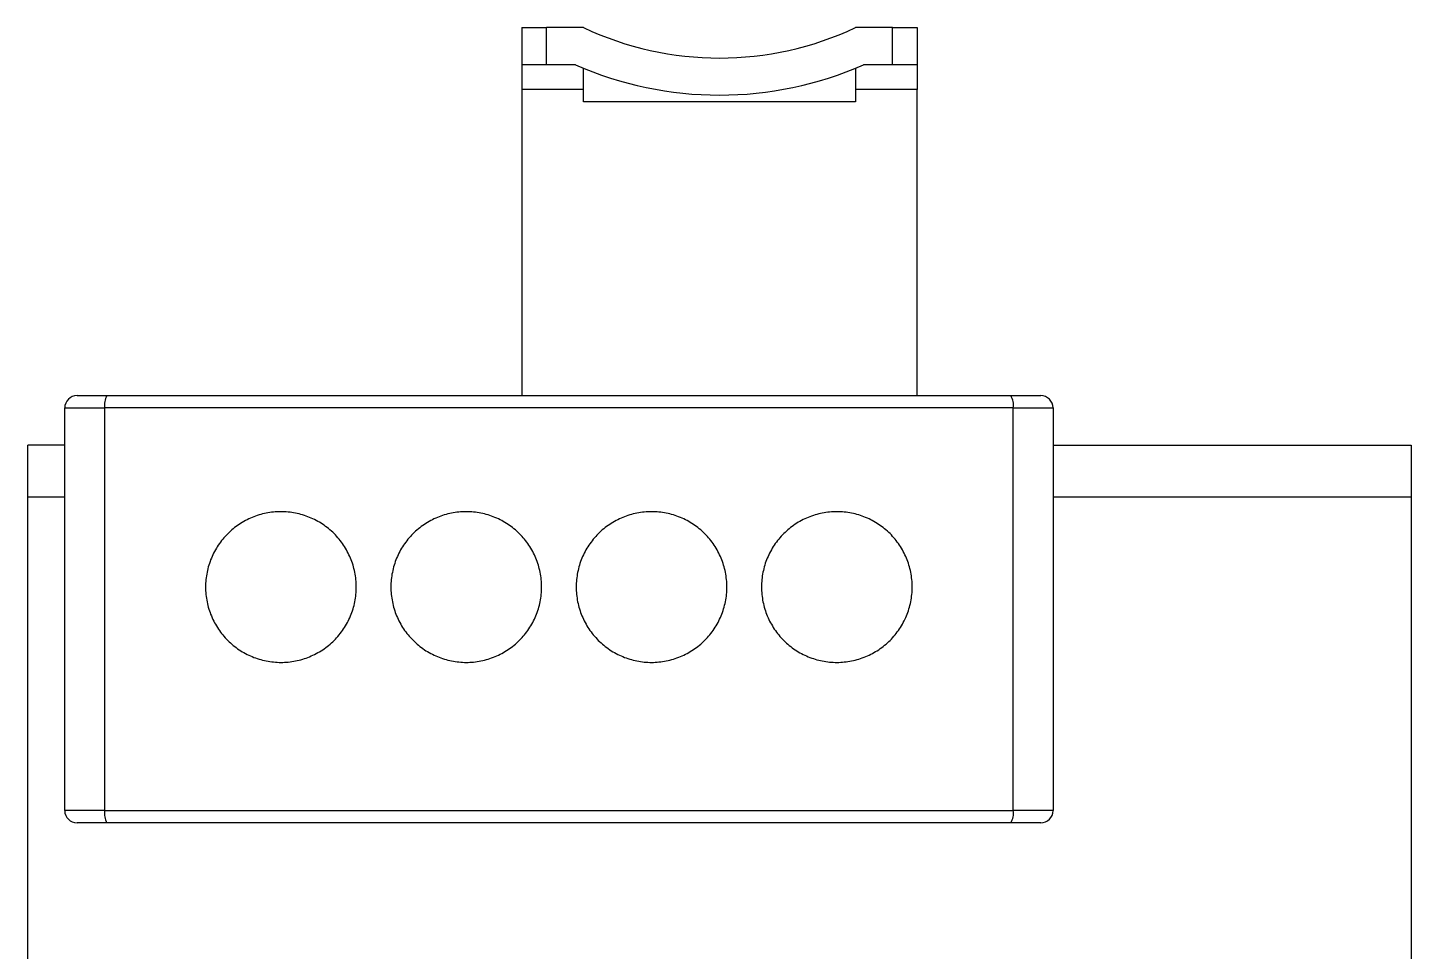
# Model space of a CAD drawing. Header units: millimetres. Extents: x 4 to 60, y 4 to 156.
# Drawn here: x 4.2 to 60.2, y 118.9 to 156.3 of the extents above; entities that cross this region are included whole.
import ezdxf

# ---------------------------------------------------------------- set-up
doc = ezdxf.new("R2010")
doc.units = ezdxf.units.MM

msp = doc.modelspace()

# ---------------------------------------------------------------- linework, layer by layer
at = {"color": 7, "linetype": 'Continuous', "lineweight": 25}
for p, q in [((24.201, 156.3), (24.201, 154.8)), ((24.201, 156.3), (25.201, 156.3)), ((25.201, 154.8), (25.201, 156.3)), ((26.701, 156.3), (25.201, 156.3)), ((39.201, 156.3), (37.701, 156.3)), ((39.201, 154.8), (39.201, 156.3)), ((39.201, 156.3), (40.201, 156.3)), ((40.201, 156.3), (40.201, 154.8)), ((25.201, 154.8), (24.201, 154.8)), ((24.201, 154.8), (24.201, 153.8)), ((26.375, 154.8), (25.201, 154.8)), ((26.701, 153.8), (26.701, 154.666)), ((37.701, 154.666), (37.701, 153.8)), ((39.201, 154.8), (38.027, 154.8)), ((40.201, 154.8), (39.201, 154.8)), ((40.201, 154.8), (40.201, 153.8)), ((26.701, 153.8), (24.201, 153.8)), ((24.201, 153.8), (24.201, 141.4)), ((26.701, 153.3), (26.701, 153.8)), ((40.201, 153.8), (37.701, 153.8)), ((37.701, 153.8), (37.701, 153.3)), ((40.201, 141.4), (40.201, 153.8)), ((37.701, 153.3), (26.701, 153.3)), ((5.701, 140.9), (7.314, 140.9)), ((5.701, 124.6), (5.701, 140.9)), ((44.088, 140.9), (7.314, 140.9)), ((7.314, 140.9), (7.314, 124.6)), ((44.088, 124.6), (44.088, 140.9)), ((44.088, 140.9), (45.701, 140.9)), ((45.701, 140.9), (45.701, 124.6)), ((4.201, 137.3), (4.201, 139.4)), ((5.701, 139.4), (4.201, 139.4)), ((45.701, 139.4), (60.201, 139.4)), ((60.201, 139.4), (60.201, 137.3)), ((4.201, 16.5), (4.201, 137.3)), ((60.201, 137.3), (60.201, 16.5)), ((7.314, 124.6), (5.701, 124.6)), ((7.314, 124.6), (44.088, 124.6)), ((45.701, 124.6), (44.088, 124.6))]:
    msp.add_line(p, q, dxfattribs=at)
at = {"color": 8, "linetype": 'Continuous', "lineweight": 25}
for p, q in [((4.201, 137.3), (5.701, 137.3)), ((45.701, 137.3), (60.201, 137.3))]:
    msp.add_line(p, q, dxfattribs=at)
at = {"color": 7, "linetype": 'Continuous', "lineweight": 25}
for centre, radius, start, end in [((32.201, 167.969), 12.9, 244.7634, 295.2366), ((32.201, 167.969), 14.4, 246.1344, 293.8656), ((6.201, 140.9), 0.5, 90, 180), ((8.033, 141.02), 0.728, 148.5859, 189.5064), ((43.37, 141.02), 0.728, 350.493, 31.4143), ((45.201, 140.9), 0.5, 0, 90), ((6.201, 124.6), 0.5, 180, 270), ((8.033, 124.48), 0.728, 170.4928, 211.4152), ((43.37, 124.48), 0.728, 328.5847, 9.5077), ((45.201, 124.6), 0.5, 270, 0)]:
    msp.add_arc(centre, radius, start, end, dxfattribs=at)
for points, knots in [([(6.201, 141.4), (6.201, 141.4), (6.227, 141.4), (6.341, 141.4), (6.429, 141.4), (6.656, 141.4), (6.795, 141.4), (7.095, 141.4), (7.255, 141.4), (7.411, 141.4)], [0, 0, 0, 0, 0.25, 0.25, 0.5, 0.5, 0.75, 0.75, 1, 1, 1, 1]), ([(43.991, 141.4), (44.147, 141.4), (44.307, 141.4), (44.607, 141.4), (44.746, 141.4), (44.974, 141.4), (45.062, 141.4), (45.175, 141.4), (45.201, 141.4), (45.201, 141.4)], [0, 0, 0, 0, 0.25, 0.25, 0.5, 0.5, 0.75, 0.75, 1, 1, 1, 1]), ([(17.501, 133.65), (17.501, 133.448), (17.481, 133.249), (17.403, 132.858), (17.344, 132.664), (17.19, 132.293), (17.096, 132.118), (16.874, 131.786), (16.744, 131.629), (16.462, 131.348), (16.308, 131.222), (15.974, 131), (15.796, 130.905), (15.429, 130.754), (15.237, 130.696), (14.845, 130.619), (14.647, 130.6), (14.251, 130.6), (14.05, 130.62), (13.66, 130.698), (13.471, 130.755), (13.103, 130.907), (12.925, 131.002), (12.595, 131.222), (12.441, 131.347), (12.157, 131.631), (12.03, 131.785), (11.808, 132.115), (11.712, 132.293), (11.558, 132.663), (11.5, 132.854), (11.422, 133.245), (11.401, 133.448), (11.401, 133.852), (11.421, 134.051), (11.499, 134.442), (11.558, 134.636), (11.712, 135.006), (11.806, 135.181), (12.028, 135.513), (12.157, 135.669), (12.438, 135.95), (12.592, 136.076), (12.925, 136.298), (13.101, 136.392), (13.467, 136.544), (13.659, 136.602), (14.05, 136.68), (14.247, 136.7), (14.644, 136.7), (14.845, 136.681), (15.235, 136.604), (15.425, 136.547), (15.794, 136.396), (15.973, 136.301), (16.304, 136.081), (16.459, 135.955), (16.744, 135.671), (16.872, 135.517), (17.094, 135.186), (17.19, 135.008), (17.344, 134.637), (17.402, 134.447), (17.481, 134.055), (17.501, 133.852), (17.501, 133.65)], [0, 0, 0, 0, 0.03125, 0.03125, 0.0625, 0.0625, 0.09375, 0.09375, 0.125, 0.125, 0.15625, 0.15625, 0.1875, 0.1875, 0.21875, 0.21875, 0.25, 0.25, 0.28125, 0.28125, 0.3125, 0.3125, 0.34375, 0.34375, 0.375, 0.375, 0.40625, 0.40625, 0.4375, 0.4375, 0.46875, 0.46875, 0.5, 0.5, 0.53125, 0.53125, 0.5625, 0.5625, 0.59375, 0.59375, 0.625, 0.625, 0.65625, 0.65625, 0.6875, 0.6875, 0.71875, 0.71875, 0.75, 0.75, 0.78125, 0.78125, 0.8125, 0.8125, 0.84375, 0.84375, 0.875, 0.875, 0.90625, 0.90625, 0.9375, 0.9375, 0.96875, 0.96875, 1, 1, 1, 1]), ([(25.001, 133.65), (25.001, 133.448), (24.981, 133.25), (24.904, 132.86), (24.845, 132.667), (24.692, 132.297), (24.598, 132.122), (24.377, 131.79), (24.248, 131.633), (23.966, 131.352), (23.813, 131.226), (23.479, 131.003), (23.302, 130.908), (22.934, 130.756), (22.742, 130.698), (22.349, 130.619), (22.151, 130.6), (21.753, 130.6), (21.551, 130.62), (21.16, 130.698), (20.97, 130.755), (20.601, 130.908), (20.423, 131.003), (20.093, 131.224), (19.939, 131.35), (19.654, 131.634), (19.527, 131.788), (19.306, 132.118), (19.211, 132.296), (19.057, 132.666), (19, 132.856), (18.921, 133.247), (18.901, 133.448), (18.901, 133.852), (18.921, 134.05), (18.999, 134.44), (19.057, 134.633), (19.21, 135.003), (19.304, 135.178), (19.525, 135.509), (19.654, 135.666), (19.935, 135.947), (20.089, 136.074), (20.422, 136.296), (20.599, 136.391), (20.966, 136.543), (21.158, 136.602), (21.551, 136.68), (21.749, 136.7), (22.147, 136.7), (22.349, 136.681), (22.74, 136.603), (22.93, 136.546), (23.299, 136.393), (23.478, 136.298), (23.809, 136.077), (23.963, 135.951), (24.248, 135.667), (24.375, 135.512), (24.596, 135.182), (24.692, 135.004), (24.845, 134.634), (24.903, 134.444), (24.981, 134.053), (25.001, 133.852), (25.001, 133.65)], [0, 0, 0, 0, 0.03125, 0.03125, 0.0625, 0.0625, 0.09375, 0.09375, 0.125, 0.125, 0.15625, 0.15625, 0.1875, 0.1875, 0.21875, 0.21875, 0.25, 0.25, 0.28125, 0.28125, 0.3125, 0.3125, 0.34375, 0.34375, 0.375, 0.375, 0.40625, 0.40625, 0.4375, 0.4375, 0.46875, 0.46875, 0.5, 0.5, 0.53125, 0.53125, 0.5625, 0.5625, 0.59375, 0.59375, 0.625, 0.625, 0.65625, 0.65625, 0.6875, 0.6875, 0.71875, 0.71875, 0.75, 0.75, 0.78125, 0.78125, 0.8125, 0.8125, 0.84375, 0.84375, 0.875, 0.875, 0.90625, 0.90625, 0.9375, 0.9375, 0.96875, 0.96875, 1, 1, 1, 1]), ([(32.501, 133.65), (32.501, 133.448), (32.481, 133.25), (32.404, 132.86), (32.345, 132.667), (32.192, 132.297), (32.098, 132.122), (31.877, 131.791), (31.748, 131.634), (31.467, 131.353), (31.314, 131.226), (30.98, 131.004), (30.803, 130.909), (30.437, 130.757), (30.244, 130.698), (29.851, 130.62), (29.653, 130.6), (29.256, 130.6), (29.054, 130.619), (28.663, 130.697), (28.472, 130.754), (28.103, 130.907), (27.924, 131.002), (27.594, 131.223), (27.439, 131.349), (27.154, 131.633), (27.028, 131.788), (26.806, 132.118), (26.711, 132.296), (26.557, 132.666), (26.5, 132.856), (26.421, 133.247), (26.401, 133.448), (26.401, 133.852), (26.421, 134.05), (26.499, 134.44), (26.557, 134.634), (26.71, 135.003), (26.804, 135.178), (27.026, 135.51), (27.155, 135.667), (27.436, 135.948), (27.59, 136.074), (27.923, 136.297), (28.101, 136.392), (28.468, 136.544), (28.66, 136.602), (29.054, 136.681), (29.252, 136.7), (29.649, 136.7), (29.851, 136.68), (30.242, 136.602), (30.432, 136.545), (30.801, 136.392), (30.98, 136.297), (31.31, 136.076), (31.464, 135.95), (31.749, 135.666), (31.875, 135.512), (32.096, 135.182), (32.192, 135.004), (32.345, 134.634), (32.403, 134.444), (32.481, 134.053), (32.501, 133.852), (32.501, 133.65)], [0, 0, 0, 0, 0.03125, 0.03125, 0.0625, 0.0625, 0.09375, 0.09375, 0.125, 0.125, 0.15625, 0.15625, 0.1875, 0.1875, 0.21875, 0.21875, 0.25, 0.25, 0.28125, 0.28125, 0.3125, 0.3125, 0.34375, 0.34375, 0.375, 0.375, 0.40625, 0.40625, 0.4375, 0.4375, 0.46875, 0.46875, 0.5, 0.5, 0.53125, 0.53125, 0.5625, 0.5625, 0.59375, 0.59375, 0.625, 0.625, 0.65625, 0.65625, 0.6875, 0.6875, 0.71875, 0.71875, 0.75, 0.75, 0.78125, 0.78125, 0.8125, 0.8125, 0.84375, 0.84375, 0.875, 0.875, 0.90625, 0.90625, 0.9375, 0.9375, 0.96875, 0.96875, 1, 1, 1, 1]), ([(40.001, 133.65), (40.001, 133.448), (39.981, 133.249), (39.903, 132.858), (39.844, 132.664), (39.69, 132.294), (39.596, 132.119), (39.374, 131.787), (39.245, 131.631), (38.964, 131.35), (38.811, 131.224), (38.478, 131.002), (38.301, 130.908), (37.936, 130.756), (37.744, 130.698), (37.352, 130.62), (37.155, 130.6), (36.759, 130.6), (36.557, 130.619), (36.167, 130.696), (35.977, 130.753), (35.608, 130.904), (35.429, 130.999), (35.098, 131.219), (34.944, 131.345), (34.658, 131.629), (34.531, 131.783), (34.309, 132.114), (34.213, 132.292), (34.058, 132.663), (34, 132.854), (33.922, 133.246), (33.901, 133.448), (33.901, 133.852), (33.921, 134.051), (33.999, 134.442), (34.058, 134.637), (34.212, 135.007), (34.306, 135.182), (34.529, 135.514), (34.658, 135.671), (34.941, 135.952), (35.095, 136.078), (35.429, 136.301), (35.606, 136.395), (35.973, 136.546), (36.165, 136.604), (36.558, 136.681), (36.755, 136.7), (37.152, 136.7), (37.353, 136.68), (37.742, 136.602), (37.932, 136.545), (38.3, 136.393), (38.478, 136.298), (38.807, 136.078), (38.961, 135.953), (39.246, 135.669), (39.373, 135.515), (39.594, 135.185), (39.69, 135.007), (39.844, 134.637), (39.902, 134.446), (39.981, 134.055), (40.001, 133.852), (40.001, 133.65)], [0, 0, 0, 0, 0.03125, 0.03125, 0.0625, 0.0625, 0.09375, 0.09375, 0.125, 0.125, 0.15625, 0.15625, 0.1875, 0.1875, 0.21875, 0.21875, 0.25, 0.25, 0.28125, 0.28125, 0.3125, 0.3125, 0.34375, 0.34375, 0.375, 0.375, 0.40625, 0.40625, 0.4375, 0.4375, 0.46875, 0.46875, 0.5, 0.5, 0.53125, 0.53125, 0.5625, 0.5625, 0.59375, 0.59375, 0.625, 0.625, 0.65625, 0.65625, 0.6875, 0.6875, 0.71875, 0.71875, 0.75, 0.75, 0.78125, 0.78125, 0.8125, 0.8125, 0.84375, 0.84375, 0.875, 0.875, 0.90625, 0.90625, 0.9375, 0.9375, 0.96875, 0.96875, 1, 1, 1, 1]), ([(7.411, 124.1), (7.255, 124.1), (7.095, 124.1), (6.795, 124.1), (6.656, 124.1), (6.429, 124.1), (6.341, 124.1), (6.227, 124.1), (6.201, 124.1), (6.201, 124.1)], [0, 0, 0, 0, 0.25, 0.25, 0.5, 0.5, 0.75, 0.75, 1, 1, 1, 1]), ([(25.701, 124.1), (25.394, 124.1), (24.781, 124.1), (23.86, 124.1), (22.94, 124.1), (22.021, 124.1), (21.101, 124.1), (20.183, 124.1), (19.265, 124.1), (18.347, 124.1), (17.429, 124.1), (16.207, 124.1), (14.681, 124.1), (12.856, 124.1), (11.035, 124.1), (9.219, 124.1), (8.014, 124.1), (7.411, 124.1)], [0, 0, 0, 0, 0.050026, 0.100034, 0.150028, 0.200013, 0.249994, 0.299976, 0.349963, 0.39996, 0.449971, 0.500003, 0.600036, 0.700014, 0.799975, 0.899958, 1, 1, 1, 1]), ([(43.991, 124.1), (43.69, 124.1), (43.088, 124.1), (42.182, 124.1), (41.275, 124.1), (40.367, 124.1), (39.457, 124.1), (38.547, 124.1), (37.634, 124.1), (36.721, 124.1), (35.806, 124.1), (34.585, 124.1), (33.057, 124.1), (31.22, 124.1), (29.382, 124.1), (27.542, 124.1), (26.315, 124.1), (25.701, 124.1)], [0, 0, 0, 0, 0.050026, 0.100034, 0.150028, 0.200013, 0.249994, 0.299976, 0.349963, 0.39996, 0.449971, 0.500003, 0.600036, 0.700014, 0.799975, 0.899958, 1, 1, 1, 1]), ([(45.201, 124.1), (45.2, 124.1), (45.198, 124.1), (45.182, 124.1), (45.156, 124.1), (45.107, 124.1), (45.017, 124.1), (44.866, 124.1), (44.679, 124.1), (44.466, 124.1), (44.235, 124.1), (44.073, 124.1), (43.991, 124.1)], [0, 0, 0, 0, 0.060761, 0.121157, 0.181613, 0.242554, 0.371078, 0.500102, 0.62861, 0.75765, 0.878689, 1, 1, 1, 1])]:
    msp.add_open_spline(points, degree=3, knots=knots, dxfattribs=at)
for points in [[(7.411, 141.4), (13.435, 141.4), (19.561, 141.4), (25.701, 141.4)], [(25.701, 141.4), (31.842, 141.4), (37.967, 141.4), (43.991, 141.4)]]:
    msp.add_open_spline(points, degree=3, dxfattribs=at)

doc.saveas('drawing.dxf')
